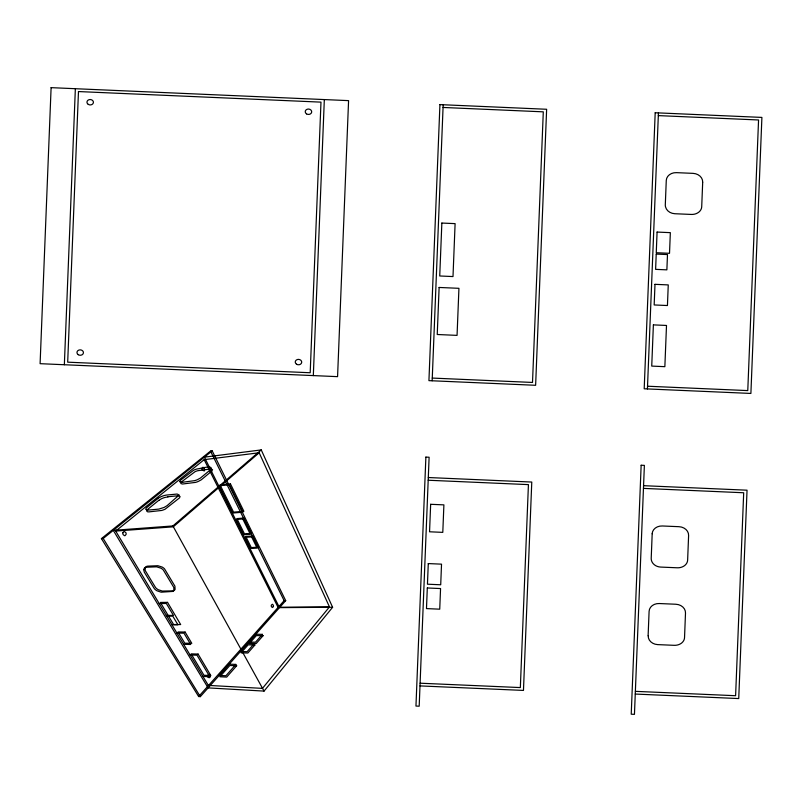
<?xml version="1.0" encoding="UTF-8"?>
<svg xmlns="http://www.w3.org/2000/svg" width="802" height="802" viewBox="0 0 802 802"><rect width="100%" height="100%" fill="white"/><g stroke="black" fill="none" stroke-linecap="round" stroke-linejoin="round"><path stroke-width="1.2" d="M64.35 364.74L75.358 88.711M313.321 375.597L324.329 99.568M432.158 380.78L443.165 104.761M647.425 388.93L658.432 112.902M648.116 635.796L649.099 611.294A9.835 8.231 3 0 1 659.274 603.535L675.906 604.247A9.975 8.341 3 0 1 685.499 613.039L684.537 637.62A9.524 7.97 3 0 1 682.061 642.653L681.349 643.254A10.326 8.642 3 0 1 674.101 645.319L657.57 644.607A9.885 8.271 3 0 1 648.216 635.806M702.692 182.154L701.71 206.736A9.524 7.97 3 0 1 699.244 211.768L698.522 212.37A10.326 8.642 3 0 1 691.274 214.435L674.753 213.723A9.855 8.241 3 0 1 665.53 206.826A10.256 8.581 3 0 1 665.299 204.911L666.272 180.41A9.835 8.231 3 0 1 676.447 172.651L693.078 173.362A9.975 8.341 3 0 1 702.682 182.154M145.182 567.766L145.162 570.152A7.89 6.596 3 0 0 145.733 571.385L155.578 587.575A11.609 9.714 3 0 0 158.215 589.701L162.355 591.064L171.959 590.884A4.17 3.489 3 0 0 173.954 590.462L174.224 590.282A2.997 2.506 3 0 0 175.097 589.39L174.926 586.172L164.5 568.808A11.649 9.744 3 0 0 162.225 567.084L157.894 565.721L148.129 566.112A3.358 2.807 3 0 0 145.072 567.716M181.072 482.343L180.871 483.566L182.515 484.017L195.558 482.393A21.353 17.875 3 0 0 198.214 481.471L201.272 479.817L211.848 471.035L212.54 469.651L211.267 469.04A7.138 5.965 3 0 0 209.522 469.1L197.683 470.724A20.972 17.554 3 0 0 195.157 471.616L181.773 481.671A5.734 4.802 3 0 0 181.132 482.273L181.132 482.273A6.657 5.564 3 0 0 182.645 482.233M261.252 449.912L172.901 525.942L113.293 530.363L208.109 687.895L264.058 691.093L332.609 607.284L261.252 449.912L204.39 457.16L279.507 607.635L332.609 607.284M329.472 606.913L262.454 688.377L208.33 685.389L115.678 531.064L204.169 459.666L259.176 452.769L329.472 606.913L278.013 607.264L204.169 459.666M200.32 696.657L285.712 600.648L212.199 450.884L210.505 451.105L101.423 538.603L198.645 696.547L200.32 696.657L103.197 538.483L101.423 538.603M198.645 696.547L284.129 600.668L285.712 600.648M259.176 452.769L173.272 526.834L115.678 531.064M158.916 500.227L147.889 509.18A6.065 5.083 3 0 0 146.987 510.072A3.148 2.637 3 0 1 146.696 510.022L145.673 509.24L146.435 507.856L157.964 498.493M103.197 538.483L212.199 450.884M208.47 674.512L209.512 674.302L210.345 675.304A3.278 2.737 3 0 1 210.264 676.868L209.252 677.78L208.189 677.279M204.069 470.804L202.284 469.952A3.679 3.078 3 0 1 202.004 468.518L202.956 467.235L204.31 468.077M182.645 482.243L194.655 480.649A21.514 18.005 3 0 0 197.322 479.736L200.39 478.082L210.776 469.501C214.034 464.368 199.788 468.769 196.821 469.03A20.942 17.524 3 0 0 193.693 470.183L180.871 479.957A5.885 4.922 3 0 0 180.27 480.518L179.808 481.561M167.919 496.749L177.112 495.847A6.556 5.484 3 0 1 178.796 495.826L180.079 496.558L179.468 497.922L165.092 509.21A21.002 17.574 3 0 1 161.673 510.453L149.433 511.826A5.323 4.451 3 0 1 147.558 511.786L146.676 511.064A2.125 1.774 3 0 1 147.017 510.082M159.177 603.555L166.335 603.475L173.422 615.395L166.295 615.405M166.766 616.167L172.811 616.167L177.954 624.818L171.929 624.778M176.901 633.079L183.989 633.179L190.706 644.487L183.658 644.327M190.054 654.993L197.001 655.204L209.803 676.738L202.916 676.407M658.322 115.608L758.562 119.979L747.775 390.594L647.535 386.223M443.055 107.458L543.295 111.839L532.508 382.444L432.268 378.073M643.575 485.681L747.043 490.192L738.732 698.562L635.264 694.051M428.308 477.531L531.776 482.052L523.465 690.422L419.997 685.91M643.465 488.388L743.695 492.759L735.604 695.715L635.374 691.344M428.198 480.238L528.428 484.619L520.338 687.575L420.108 683.204M146.997 510.072L147.327 510.102A6.757 5.654 3 0 0 148.44 510.072L158.746 509.11L164.109 507.435L167.077 505.671L179.167 494.994L177.122 494.042L166.976 495.014A14.446 12.09 3 0 0 164.009 495.626A20.982 17.564 3 0 0 161.252 496.598L159.448 497.501A11.619 9.724 3 0 0 157.954 498.483M172.901 525.942L264.058 691.093M210.505 451.105L284.129 600.668M204.129 468.178A2.857 2.386 3 0 1 204.179 470.864M208.269 677.229A2.787 2.336 3 0 1 208.35 674.672M180.911 482.182A1.333 1.113 3 0 1 179.698 481.611M159.027 500.318A15.068 12.601 3 0 1 167.949 496.979M51.107 87.649L40.1 363.677L337.572 376.649L348.579 100.631L51.107 87.649M78.476 91.558L67.689 362.173L310.194 372.75L320.98 102.135L78.476 91.558M425.882 457.1L415.957 706.061L419.185 706.201L429.11 457.24L425.882 457.1M439.927 104.611L428.93 380.639L535.626 385.291L546.633 109.272L439.927 104.611M439.115 287.457L437.24 334.504L457.06 335.376L458.934 288.319L439.115 287.457M427.306 587.976L426.484 608.598L439.737 609.179L440.559 588.558L427.306 587.976M428.278 563.575L427.456 584.197L440.709 584.778L441.531 564.157L428.278 563.575M430.654 504.298L429.551 531.786L442.794 532.368L443.897 504.869L430.654 504.298M441.852 223.056L439.737 275.978L453 276.56L455.105 223.628L441.852 223.056M641.149 465.24L631.224 714.201L634.452 714.351L644.377 465.381L641.149 465.24M655.194 112.761L644.196 388.79L750.893 393.441L761.9 117.413L655.194 112.761M653.379 324.88L651.735 366.093L664.858 366.674L666.502 325.452L653.379 324.88M654.993 284.329L654.171 304.95L667.434 305.532L668.256 284.91L654.993 284.329M656.226 254.074L655.615 269.362L666.873 269.853L667.485 254.565L656.226 254.074M657.079 232.069L656.257 252.73L669.52 253.302L670.342 232.65L657.079 232.069M652.186 533.751L651.214 558.252A10.175 8.511 3 0 0 653.239 563.696A9.704 8.12 3 0 0 660.658 567.074L677.189 567.786A10.326 8.642 3 0 0 684.447 565.721L685.159 565.119A9.524 7.97 3 0 0 687.635 560.087L688.607 535.495A9.975 8.341 3 0 0 678.993 526.693L662.362 525.982A9.835 8.231 3 0 0 652.166 533.751M143.728 569.59L144.29 572.137L154.365 588.688A11.659 9.754 3 0 0 157.012 590.813L161.162 592.187L173.031 591.415A2.987 2.496 3 0 0 173.914 590.503L173.783 587.415L163.267 569.931A11.689 9.784 3 0 0 160.981 568.207L156.651 566.834L146.886 567.214A3.86 3.228 3 0 0 145.272 567.555L144.972 567.716A2.897 2.426 3 0 0 144.23 568.367L143.728 569.59M122.927 532.759L122.876 532.949A3.489 2.917 3 0 0 123.207 534.693L124.49 535.656A1.113 0.932 3 0 0 125.132 535.596L126.114 534.322A3.489 2.917 3 0 0 125.784 532.578L124.51 531.616A1.113 0.932 3 0 0 123.859 531.676L122.927 532.759M273.342 606.613L272.339 607.505L271.397 606.573A3.298 2.757 3 0 1 271.367 605.139L272.379 604.247L273.322 605.179A3.298 2.757 3 0 1 273.342 606.613M236.67 665.76L226.705 677.099L219.838 676.768L229.843 665.49L236.67 665.76M254.906 644.988L247.848 653.028L241.061 652.838L248.159 644.838L254.906 644.988M263.086 635.685L256.189 643.535L249.442 643.394L256.369 635.585L263.086 635.685M235.908 664.407L225.923 675.745L219.046 675.424L229.081 664.156L235.908 664.407M254.194 643.655L247.116 651.685L240.319 651.505L247.437 643.515L254.194 643.655M262.384 634.352L255.477 642.202L248.72 642.061L255.668 634.262L262.384 634.352M230.445 483.867L220.029 484.939L233.572 512.147L243.878 511.305L230.445 483.867M229.442 484.739L219.016 485.812L232.6 513.029L242.916 512.197L229.442 484.739M243.738 518.082L236.871 518.603L244.44 533.811L251.257 533.38L243.738 518.082M242.775 518.974L235.908 519.495L243.507 534.713L250.324 534.282L242.775 518.974M252.56 536.017L245.753 536.438L251.287 547.566L258.064 547.205L252.56 536.017M251.627 536.929L244.81 537.34L250.364 548.478L257.151 548.117L251.627 536.929M167.518 602.352L160.36 602.432L173.583 624.517L180.681 624.568L167.518 602.352M185.102 632.036L178.034 631.946L184.761 643.184L191.808 643.344L185.102 632.036M198.084 654.061L191.137 653.851L203.959 675.254L210.836 675.585L198.084 654.061M296.539 364.218A3.238 2.707 3 0 0 301.692 362.464A3.238 2.707 3 0 0 297.221 359.567A3.238 2.707 3 0 0 296.539 364.218M306.514 113.874A3.238 2.707 3 0 0 311.677 112.13A3.238 2.707 3 0 0 307.206 109.232A3.238 2.707 3 0 0 306.514 113.874M78.255 354.695A3.238 2.707 3 0 0 83.418 352.94A3.238 2.707 3 0 0 78.947 350.043A3.238 2.707 3 0 0 78.255 354.695M88.24 104.36A3.238 2.707 3 0 0 93.403 102.606A3.238 2.707 3 0 0 88.932 99.709A3.238 2.707 3 0 0 88.24 104.36"/></g></svg>
